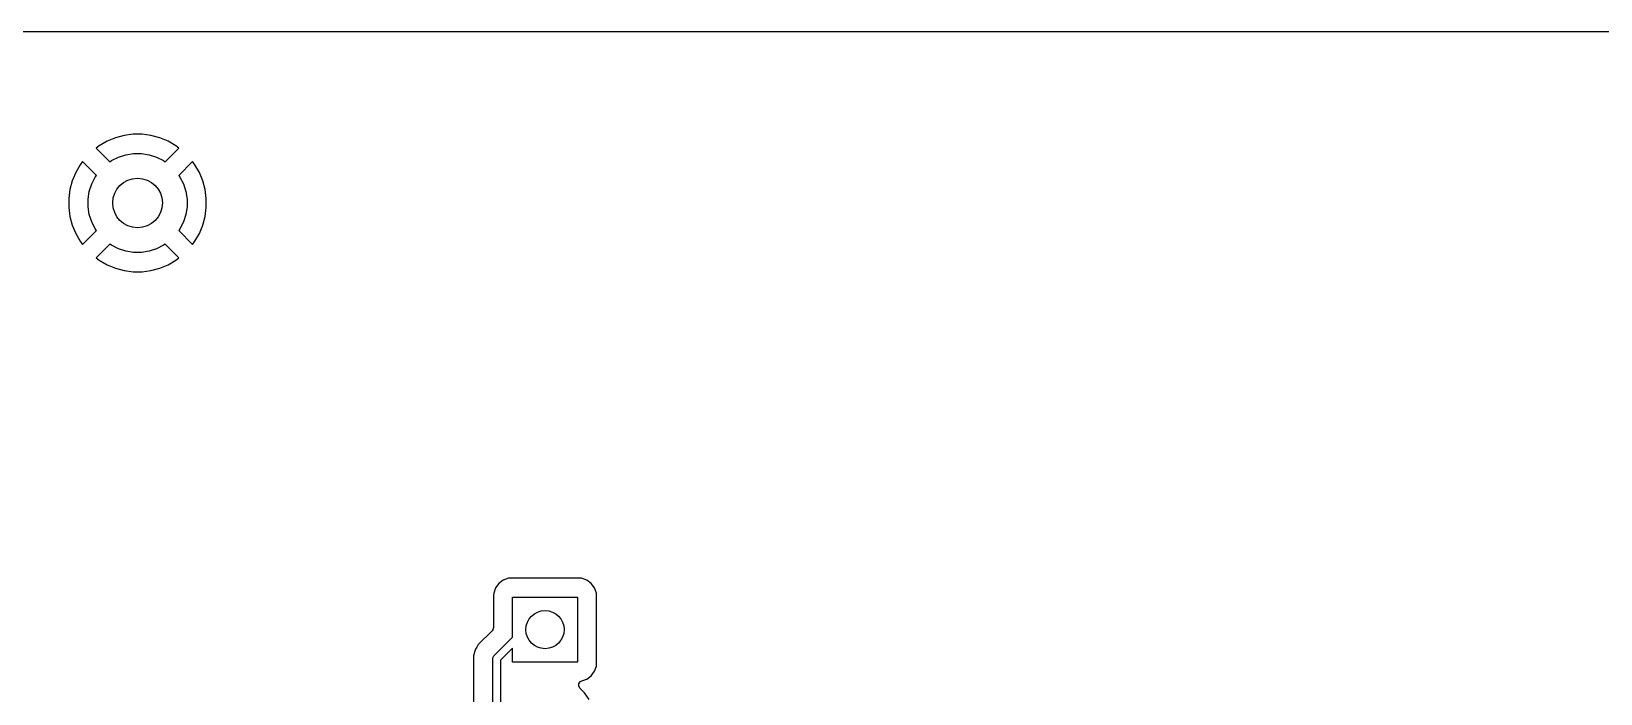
# Model space of a CAD drawing. Extents: x 82 to 229, y -139 to -91.
# Drawn here: x 147.33 to 188.42, y -107.85 to -90.5 of the extents above; entities that cross this region are included whole.
import ezdxf

# ---------------------------------------------------------------- set-up
doc = ezdxf.new("R2010")
doc.units = 0
doc.layers.add('BLACK', color=7, linetype='CONTINUOUS')

msp = doc.modelspace()

# ---------------------------------------------------------------- linework, layer by layer
at = {"layer": 'BLACK', "linetype": 'CONTINUOUS'}
for p, q in [((102.74, -90.5005), (229.3755, -90.5005)), ((149.762085, -93.226799), (149.534162, -93.28787)), ((149.996014, -93.196), (149.762085, -93.226799)), ((150.231985, -93.196), (149.996014, -93.196)), ((150.465914, -93.226799), (150.231985, -93.196)), ((150.693838, -93.28787), (150.465914, -93.226799)), ((149.111818, -93.49615), (149.030275, -93.55872)), ((149.030275, -93.55872), (149.030275, -93.558721)), ((149.030275, -93.558721), (149.390947, -93.919393)), ((149.111828, -93.496144), (149.111818, -93.49615)), ((149.316171, -93.378165), (149.111828, -93.496144)), ((149.31618, -93.37816), (149.316171, -93.378165)), ((149.534162, -93.28787), (149.31618, -93.37816)), ((150.911819, -93.37816), (150.693836, -93.28787)), ((150.693836, -93.28787), (150.693838, -93.28787)), ((150.837051, -93.919393), (151.197723, -93.558721)), ((150.911828, -93.378165), (150.911819, -93.37816)), ((151.116171, -93.496144), (150.911828, -93.378165)), ((151.116172, -93.496145), (151.116171, -93.496144)), ((151.197723, -93.558721), (151.116172, -93.496145)), ((148.614144, -93.993828), (148.496165, -94.198171)), ((148.61415, -93.993818), (148.614144, -93.993828)), ((148.67672, -93.912275), (148.61415, -93.993818)), ((148.676721, -93.912275), (148.67672, -93.912275)), ((149.037393, -94.272947), (148.676721, -93.912275)), ((149.390947, -93.919393), (149.434752, -93.887568)), ((149.434752, -93.887568), (149.616512, -93.794957)), ((149.616512, -93.794957), (149.810521, -93.731919)), ((149.810521, -93.731919), (150.012003, -93.700007)), ((150.012003, -93.700007), (150.215997, -93.700007)), ((150.215997, -93.700007), (150.417479, -93.731919)), ((150.417479, -93.731919), (150.611488, -93.794957)), ((150.611488, -93.794957), (150.793248, -93.887568)), ((150.793248, -93.887568), (150.837051, -93.919393)), ((151.551277, -93.912275), (151.190605, -94.272946)), ((151.613854, -93.993827), (151.551277, -93.912275)), ((151.613855, -93.993828), (151.613854, -93.993827)), ((151.731834, -94.198171), (151.613855, -93.993828)), ((148.40587, -94.416162), (148.344799, -94.644085)), ((148.49616, -94.19818), (148.40587, -94.416162)), ((148.496165, -94.198171), (148.49616, -94.19818)), ((148.912957, -94.498512), (149.005568, -94.316752)), ((149.005568, -94.316752), (149.037393, -94.272947)), ((151.190605, -94.272946), (151.222432, -94.316752)), ((151.222432, -94.316752), (151.315043, -94.498512)), ((151.731839, -94.19818), (151.731834, -94.198171)), ((151.822129, -94.416162), (151.731839, -94.19818)), ((151.8832, -94.644085), (151.822129, -94.416162)), ((148.344799, -94.644085), (148.314, -94.878014)), ((148.314, -94.878014), (148.314, -95.113985)), ((148.818007, -94.894003), (148.849919, -94.692521)), ((148.818007, -95.097997), (148.818007, -94.894003)), ((148.849919, -94.692521), (148.912957, -94.498512)), ((151.315043, -94.498512), (151.378081, -94.692521)), ((151.378081, -94.692521), (151.409993, -94.894003)), ((151.409993, -94.894003), (151.409993, -95.097997)), ((151.913999, -94.878014), (151.8832, -94.644085)), ((151.914, -94.878028), (151.913999, -94.878014)), ((151.914, -95.113971), (151.914, -94.878028)), ((148.314, -95.113985), (148.344799, -95.347914)), ((148.849919, -95.299479), (148.818007, -95.097997)), ((148.912957, -95.493488), (148.849919, -95.299479)), ((151.378081, -95.299479), (151.315043, -95.493488)), ((151.409993, -95.097997), (151.378081, -95.299479)), ((151.8832, -95.347914), (151.913999, -95.113985)), ((151.913999, -95.113985), (151.914, -95.113971)), ((148.344799, -95.347914), (148.40587, -95.575837)), ((148.40587, -95.575837), (148.49616, -95.793819)), ((148.676721, -96.079723), (149.037392, -95.719051)), ((149.005568, -95.675248), (148.912957, -95.493488)), ((149.037392, -95.719051), (149.005568, -95.675248)), ((151.222432, -95.675248), (151.190605, -95.719052)), ((151.190605, -95.719052), (151.551276, -96.079723)), ((151.315043, -95.493488), (151.222432, -95.675248)), ((151.731839, -95.793819), (151.822129, -95.575837)), ((151.822129, -95.575837), (151.8832, -95.347914)), ((148.49616, -95.793819), (148.496165, -95.793828)), ((148.496165, -95.793828), (148.614144, -95.998171)), ((148.614144, -95.998171), (148.614145, -95.998172)), ((148.614145, -95.998172), (148.676721, -96.079723)), ((149.390946, -96.072605), (149.030275, -96.433277)), ((149.434752, -96.104432), (149.390946, -96.072605)), ((149.616512, -96.197043), (149.434752, -96.104432)), ((150.793248, -96.104432), (150.611488, -96.197043)), ((150.837052, -96.072606), (150.793248, -96.104432)), ((151.197723, -96.433276), (150.837052, -96.072606)), ((151.551276, -96.079723), (151.551279, -96.079723)), ((151.551279, -96.079723), (151.61385, -95.998181)), ((151.61385, -95.998181), (151.731834, -95.793828)), ((151.731834, -95.793828), (151.731839, -95.793819)), ((149.030275, -96.433277), (149.111827, -96.495854)), ((149.111827, -96.495854), (149.111828, -96.495855)), ((149.111828, -96.495855), (149.316171, -96.613834)), ((149.810521, -96.260081), (149.616512, -96.197043)), ((150.012003, -96.291993), (149.810521, -96.260081)), ((150.215997, -96.291993), (150.012003, -96.291993)), ((150.417479, -96.260081), (150.215997, -96.291993)), ((150.611488, -96.197043), (150.417479, -96.260081)), ((150.911828, -96.613834), (151.116181, -96.49585)), ((151.116181, -96.49585), (151.197723, -96.433279)), ((151.197723, -96.433279), (151.197723, -96.433276)), ((149.316171, -96.613834), (149.31618, -96.613839)), ((149.31618, -96.613839), (149.534163, -96.704129)), ((149.534163, -96.704129), (149.534161, -96.704129)), ((149.534161, -96.704129), (149.762085, -96.7652)), ((149.762085, -96.7652), (149.996014, -96.795999)), ((149.996014, -96.795999), (149.996029, -96.796)), ((149.996029, -96.796), (150.231971, -96.796)), ((150.231971, -96.796), (150.231985, -96.795999)), ((150.231985, -96.795999), (150.465914, -96.7652)), ((150.465914, -96.7652), (150.693837, -96.704129)), ((150.693837, -96.704129), (150.911819, -96.613839)), ((150.911819, -96.613839), (150.911828, -96.613834)), ((159.488202, -105.079671), (159.437908, -105.214517)), ((159.488206, -105.079664), (159.488202, -105.079671)), ((159.574452, -104.964455), (159.488206, -105.079664)), ((159.574455, -104.964452), (159.574452, -104.964455)), ((159.689664, -104.878206), (159.574455, -104.964452)), ((159.689671, -104.878202), (159.689664, -104.878206)), ((159.824516, -104.827908), (159.689671, -104.878202)), ((159.884123, -104.821501), (159.824516, -104.827908)), ((159.884129, -104.8215), (159.884123, -104.821501)), ((161.679864, -104.8215), (159.884129, -104.8215)), ((161.679873, -104.8215), (161.679864, -104.8215)), ((161.679881, -104.8215), (161.679873, -104.8215)), ((161.679883, -104.821501), (161.679881, -104.8215)), ((161.739483, -104.827908), (161.679883, -104.821501)), ((161.874328, -104.878202), (161.739482, -104.827908)), ((161.739482, -104.827908), (161.739483, -104.827908)), ((161.874335, -104.878206), (161.874328, -104.878202)), ((161.989544, -104.964452), (161.874335, -104.878206)), ((161.989547, -104.964455), (161.989544, -104.964452)), ((162.075793, -105.079664), (161.989547, -104.964455)), ((162.075795, -105.079668), (162.075793, -105.079664)), ((162.075796, -105.079669), (162.075795, -105.079668)), ((162.126091, -105.214517), (162.075796, -105.079669)), ((159.431501, -105.274123), (159.4315, -105.274135)), ((159.4315, -105.274135), (159.4315, -106.113902)), ((159.437908, -105.214517), (159.431501, -105.274116)), ((159.431501, -105.274116), (159.431501, -105.274123)), ((159.932, -106.372578), (159.932, -105.322)), ((159.932, -105.322), (161.632, -105.322)), ((161.632, -105.322), (161.632, -107.022)), ((162.132499, -105.274128), (162.126091, -105.214517)), ((162.1325, -107.069873), (162.132499, -105.274128)), ((159.395181, -106.201583), (159.031481, -106.565282)), ((159.411815, -106.180941), (159.395181, -106.201583)), ((159.4315, -106.113902), (159.411815, -106.180941)), ((159.441289, -106.863289), (159.932, -106.372578)), ((158.952423, -106.702215), (158.911499, -106.854943)), ((158.957697, -106.693081), (158.952423, -106.702215)), ((158.963248, -106.683466), (158.957697, -106.693081)), ((158.995027, -106.628423), (158.963248, -106.683466)), ((159.03148, -106.565284), (158.995027, -106.628423)), ((159.031481, -106.565282), (159.03148, -106.565284)), ((159.932, -106.655421), (159.612, -106.975421)), ((159.932, -107.022), (159.932, -106.655421)), ((158.911499, -106.854943), (158.911499, -106.854945)), ((158.911499, -106.854945), (158.911499, -107.023046)), ((158.911499, -107.023046), (158.9115, -107.023059)), ((158.9115, -107.023059), (158.9115, -108.919903)), ((159.412, -106.934), (159.413921, -106.914491)), ((159.412, -109.178578), (159.412, -106.934)), ((159.413921, -106.914491), (159.428853, -106.878443)), ((159.428853, -106.878443), (159.441289, -106.863289)), ((159.612, -106.975421), (159.612, -109.22)), ((161.632, -107.022), (159.932, -107.022)), ((162.075796, -107.264331), (162.126091, -107.129483)), ((162.126091, -107.129483), (162.1325, -107.069873)), ((161.665084, -107.65735), (161.670068, -107.587658)), ((161.670068, -107.587658), (161.71194, -107.531725)), ((161.71194, -107.531725), (161.742915, -107.51481)), ((161.742915, -107.51481), (161.874331, -107.465796)), ((161.874331, -107.465796), (161.989546, -107.379546)), ((161.989546, -107.379546), (162.075796, -107.264331)), ((161.698569, -107.718673), (161.665084, -107.65735)), ((161.812109, -107.832213), (161.698569, -107.718673)), ((161.937048, -108.004179), (161.812109, -107.832213))]:
    msp.add_line(p, q, dxfattribs=at)
at = {"layer": 'BLACK'}
for centre, radius in [((150.114, -94.996), 0.65), ((160.782, -106.172), 0.5)]:
    msp.add_circle(centre, radius, dxfattribs=at)

doc.saveas('drawing.dxf')
